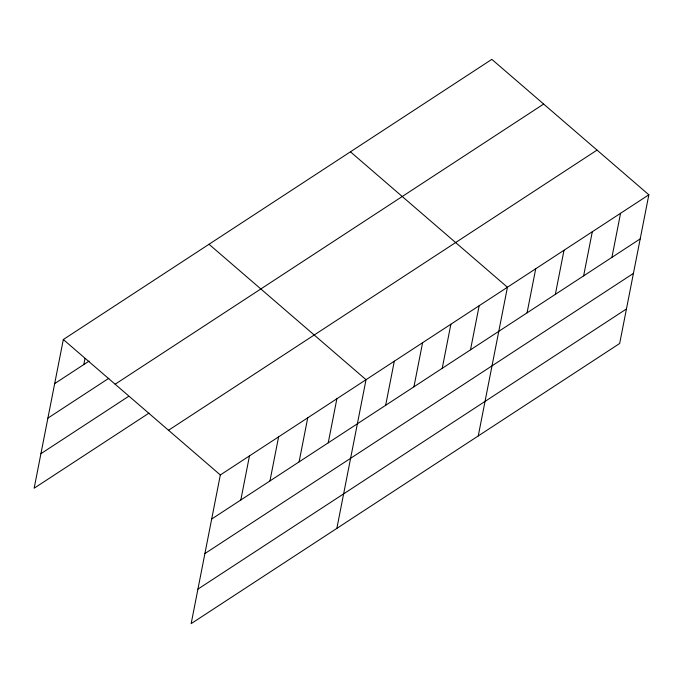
<?xml version="1.0" encoding="UTF-8"?>
<svg xmlns="http://www.w3.org/2000/svg" width="683" height="683" viewBox="0 0 683 683"><rect width="100%" height="100%" fill="white"/><g stroke="black" fill="none" stroke-linecap="round" stroke-linejoin="round"><path stroke-width="1.02" d="M648.85 194.792L220.327 474.958L191.155 623.639L619.677 343.481L648.85 194.792L491.845 59.361L63.323 339.519L34.15 488.208L148.945 413.155M83.813 364.551L85.016 358.404M240.817 499.99L249.466 455.903M269.956 480.934L278.604 436.855M299.094 461.887L307.743 417.8M328.233 442.84L336.881 398.752M336.856 528.386L366.028 379.697L209.015 244.266M385.656 405.292L394.304 361.213M413.941 386.809L422.589 342.721M442.225 368.316L450.874 324.229M470.502 349.824L479.159 305.736M478.262 435.933L507.435 287.244L350.43 151.814M527.071 312.84L535.72 268.761M555.356 294.347L564.004 250.268M583.632 275.864L592.289 231.776M611.917 257.371L620.565 213.284M54.674 383.607L89.106 361.094M47.895 418.124L108.828 378.288M115.137 384.213L543.659 104.055M40.92 453.691L128.344 396.533M168.513 430.264L597.036 150.098M211.679 519.037L640.202 238.879M204.909 553.563L633.431 273.396M197.925 589.122L626.448 308.964M63.323 339.519L220.327 474.958"/></g></svg>
